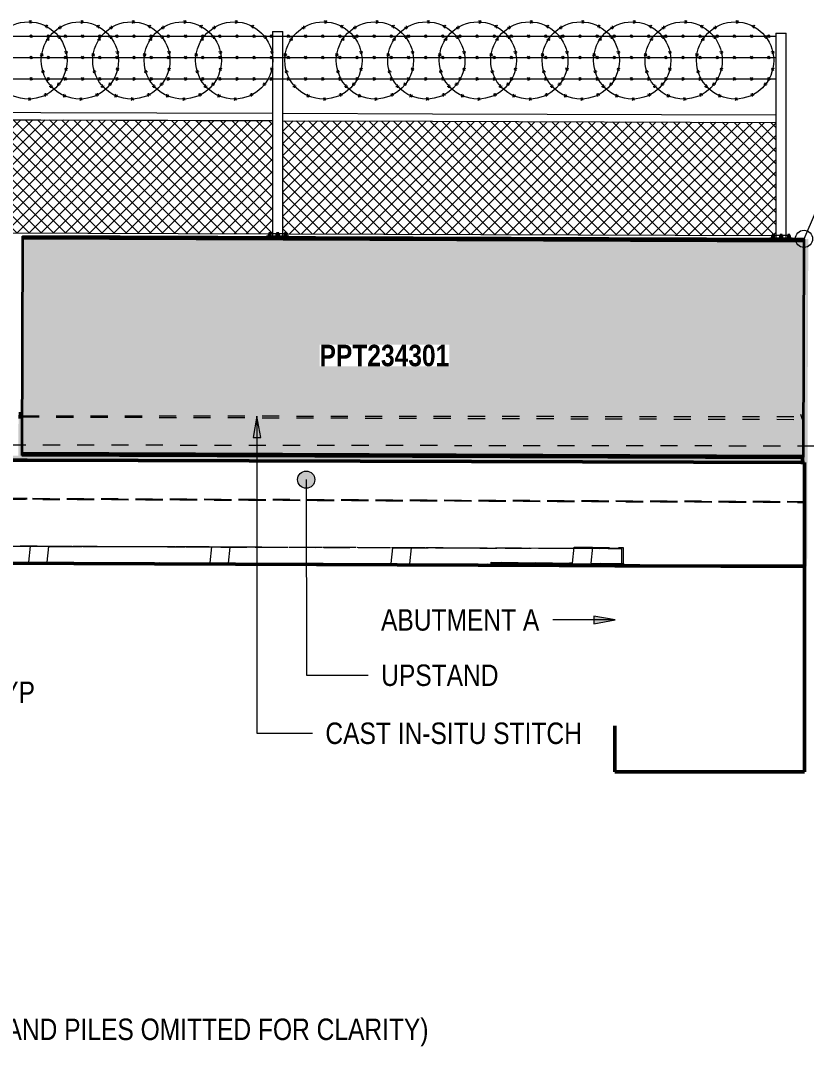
# Model space of a CAD drawing. Header units: metres. Extents: x 571 to 644, y 3 to 1695.
# Drawn here: x 603.49 to 608.07, y 16.03 to 22.02 of the extents above; entities that cross this region are included whole.
import ezdxf

# ---------------------------------------------------------------- set-up
doc = ezdxf.new("R2010")
doc.units = ezdxf.units.M
doc.linetypes.add('JacobsDash', pattern=[0.0045, 0.003, -0.0015])
for name, color, linetype, lineweight in [('BRIDGE-ABUTMENT-CONC', 7, 'Continuous', 50), ('BRIDGE-FRAMING-LINE-18-HID', 7, 'JacobsDash', 18), ('BRIDGE-HDRAIL', 7, 'Continuous', 18), ('D-BDGE', 7, 'Continuous', 13), ('D-BDGE-FLOOR', 7, 'Continuous', 50), ('D-BDGE-FLOOR-HID', 7, 'JacobsDash', 18), ('D-BDGE-FRAMING', 7, 'Continuous', 50), ('D-BDGE-GEN-MOD', 7, 'Continuous', 35), ('D-BDGE-HDRAIL', 7, 'Continuous', 18), ('D-ENHA-ANNO-TEXT', 7, 'Continuous', 9), ('D-ENHA-TEXT', 7, 'Continuous', 9), ('D-ENHA-TEXT-TAG', 7, 'Continuous', 18)]:
    doc.layers.add(name, color=color, linetype=linetype, lineweight=lineweight)
doc.styles.add('Arial Narrow_2', font='ARIALN.TTF', dxfattribs={"height": 0.125})
doc.styles.add('Arial Narrow_B_1', font='ARIALNB.TTF', dxfattribs={"height": 0.125})

# ---------------------------------------------------------------- blocks, each defined once
blk = doc.blocks.new('08_ADC_Barrier_Precast_T2D_MBP-02-B - MBP-02-B-7218689-DRG-2871111 - SECTION 1')
at = {"layer": 'D-BDGE-GEN-MOD', "true_color": 0xc0c0c0}
for points in [[(-417.8783, 19.4773), (-417.8739, 20.7273), (-422.4306, 20.7433), (-422.435, 19.4933), (-418.1923, 19.4784)], [(-417.8739, 20.7273), (-417.8751, 20.7423), (-422.4306, 20.7583), (-422.4306, 20.7433), (-417.9311, 20.7275)], [(-417.8796, 19.4623), (-417.8783, 19.4773), (-422.435, 19.4933), (-422.4351, 19.4783), (-418.1923, 19.4634)]]:
    blk.add_hatch(color=9, dxfattribs=at).paths.add_polyline_path(points)
at = {"layer": 'D-BDGE-GEN-MOD'}
for p, q in [((-422.4306, 20.7433), (-422.435, 19.4933)), ((-422.4306, 20.7583), (-417.8751, 20.7423)), ((-422.4306, 20.7583), (-422.4306, 20.7433)), ((-417.8739, 20.7273), (-422.4306, 20.7433)), ((-417.8783, 19.4773), (-417.8739, 20.7273)), ((-417.8739, 20.7273), (-417.8751, 20.7423)), ((-422.435, 19.4933), (-422.4351, 19.4783)), ((-417.8796, 19.4623), (-422.4351, 19.4783)), ((-422.435, 19.4933), (-417.8783, 19.4773)), ((-417.8796, 19.4623), (-417.8783, 19.4773))]:
    blk.add_line(p, q, dxfattribs=at)
blk = doc.blocks.new('Railing - 2930-7669621-DRG-2871111 - SECTION 1')
at = {"layer": 'D-BDGE-HDRAIL', "lineweight": 9, "true_color": 0x969696}
h = blk.add_hatch(dxfattribs=at)
h.set_pattern_fill('FP_2', color=252, style=0, pattern_type=2)
h.set_pattern_definition([(45, (-422.403, 20.777), (-0.0353553, 0.0353553), []), (135, (-422.403, 20.777), (-0.0353553, -0.0353553), [])])
h.paths.add_polyline_path([(-420.9969, 20.7718), (-420.9969, 20.7722), (-420.9949, 20.7722), (-420.9947, 20.7772), (-420.9829, 20.7772), (-420.9829, 20.7722), (-420.9736, 20.7722), (-420.9736, 21.4304), (-423.8333, 21.4414), (-423.8333, 20.783), (-423.824, 20.783), (-423.8237, 20.788), (-423.812, 20.788), (-423.812, 20.783), (-423.8091, 20.7827), (-421.0007, 20.7719)])
at = {"layer": 'BRIDGE-HDRAIL'}
for p, q in [((-420.9736, 21.4304), (-422.1933, 21.4351)), ((-423.81, 20.7827), (-420.9969, 20.7718))]:
    blk.add_line(p, q, dxfattribs=at)
blk = doc.blocks.new('Railing - TopMount-Intermediate-V1-DRG-2871111 - SECTION 1')
at = {"layer": 'BRIDGE-HDRAIL'}
for p, q in [((-420.9736, 21.9522), (-420.9736, 20.7572)), ((-420.9736, 21.9522), (-420.9133, 21.9522)), ((-420.9133, 20.7572), (-420.9133, 21.9522)), ((-420.9969, 20.7722), (-420.9889, 20.7722)), ((-420.9969, 20.7651), (-420.9969, 20.7722)), ((-420.9969, 20.7651), (-420.9889, 20.7651)), ((-420.9969, 20.7592), (-420.9969, 20.7651)), ((-420.9889, 20.7651), (-420.9969, 20.7651)), ((-420.9949, 20.7772), (-420.9949, 20.7722)), ((-420.9829, 20.7772), (-420.9949, 20.7772)), ((-420.9889, 20.7722), (-420.9834, 20.7722)), ((-420.9889, 20.7651), (-420.9889, 20.7722)), ((-420.9889, 20.7651), (-420.9834, 20.7651)), ((-420.9889, 20.7592), (-420.9889, 20.7651)), ((-420.9834, 20.7651), (-420.9889, 20.7651)), ((-420.9834, 20.7722), (-420.9834, 20.7572)), ((-420.9515, 20.7722), (-420.9834, 20.7722)), ((-420.9829, 20.7722), (-420.9829, 20.7772)), ((-420.9514, 20.7722), (-420.9434, 20.7722)), ((-420.9514, 20.7651), (-420.9514, 20.7722)), ((-420.9514, 20.7651), (-420.9434, 20.7651)), ((-420.9514, 20.7592), (-420.9514, 20.7651)), ((-420.9434, 20.7651), (-420.9514, 20.7651)), ((-420.9494, 20.7772), (-420.9494, 20.7722)), ((-420.9374, 20.7772), (-420.9494, 20.7772)), ((-420.9434, 20.7722), (-420.9354, 20.7722)), ((-420.9434, 20.7651), (-420.9434, 20.7722)), ((-420.9434, 20.7651), (-420.9354, 20.7651)), ((-420.9434, 20.7592), (-420.9434, 20.7651)), ((-420.9354, 20.7651), (-420.9434, 20.7651)), ((-420.9374, 20.7722), (-420.9374, 20.7772)), ((-420.9354, 20.7722), (-420.9354, 20.7651)), ((-420.9034, 20.7722), (-420.9354, 20.7722)), ((-420.9354, 20.7651), (-420.9354, 20.7592)), ((-420.904, 20.7772), (-420.904, 20.7722)), ((-420.892, 20.7772), (-420.904, 20.7772)), ((-420.9034, 20.7722), (-420.898, 20.7722)), ((-420.9034, 20.7572), (-420.9034, 20.7722)), ((-420.9034, 20.7651), (-420.898, 20.7651)), ((-420.898, 20.7651), (-420.9034, 20.7651)), ((-420.898, 20.7722), (-420.89, 20.7722)), ((-420.898, 20.7651), (-420.898, 20.7722)), ((-420.898, 20.7651), (-420.89, 20.7651)), ((-420.898, 20.7592), (-420.898, 20.7651)), ((-420.89, 20.7651), (-420.898, 20.7651)), ((-420.892, 20.7722), (-420.892, 20.7772)), ((-420.89, 20.7722), (-420.89, 20.7651)), ((-420.89, 20.7651), (-420.89, 20.7592)), ((-421.0084, 20.7572), (-421.0084, 20.7533)), ((-420.8784, 20.7572), (-421.0084, 20.7572)), ((-421.0009, 20.7592), (-421.0009, 20.7572)), ((-420.9834, 20.7592), (-421.0009, 20.7592)), ((-420.9554, 20.7592), (-420.9554, 20.7572)), ((-420.9314, 20.7592), (-420.9554, 20.7592)), ((-420.9314, 20.7572), (-420.9314, 20.7592)), ((-420.886, 20.7592), (-420.9034, 20.7592)), ((-420.886, 20.7572), (-420.886, 20.7592)), ((-420.8784, 20.7528), (-420.8784, 20.7572))]:
    blk.add_line(p, q, dxfattribs=at)
blk = doc.blocks.new('Railing - 2935-V2-DRG-2871111 - SECTION 1')
at = {"layer": 'D-BDGE-HDRAIL', "lineweight": 9, "true_color": 0x969696}
h = blk.add_hatch(dxfattribs=at)
h.set_pattern_fill('FP_3', color=252, style=0, pattern_type=2)
h.set_pattern_definition([(45, (-419.476, 20.767), (-0.0353553, 0.0353553), []), (135, (-419.476, 20.767), (-0.0353553, -0.0353553), [])])
h.paths.add_polyline_path([(-418.0386, 20.762), (-418.0386, 21.4206), (-420.9133, 21.4304), (-420.9133, 20.7722), (-420.904, 20.7722), (-420.9037, 20.7772), (-420.892, 20.7772), (-420.892, 20.7722), (-420.8048, 20.7717), (-418.0599, 20.7621), (-418.0597, 20.7669), (-418.0479, 20.7669), (-418.0479, 20.762)])
at = {"layer": 'BRIDGE-HDRAIL'}
for p, q in [((-420.89, 20.772), (-418.0599, 20.7621)), ((-418.0479, 20.762), (-418.0386, 20.762))]:
    blk.add_line(p, q, dxfattribs=at)
blk = doc.blocks.new('Railing - TopMount-Start-7511100-DRG-2871111 - SECTION 1')
at = {"layer": 'BRIDGE-HDRAIL'}
for p, q in [((-418.0386, 21.9419), (-418.0386, 20.7469)), ((-418.0386, 21.9419), (-417.9783, 21.9419)), ((-417.9783, 20.7469), (-417.9783, 21.9419)), ((-418.0599, 20.7669), (-418.0599, 20.7619)), ((-418.0479, 20.7669), (-418.0599, 20.7669)), ((-418.0479, 20.7619), (-418.0479, 20.7669)), ((-418.0144, 20.7669), (-418.0144, 20.7619)), ((-418.0024, 20.7669), (-418.0144, 20.7669)), ((-418.0024, 20.7619), (-418.0024, 20.7669)), ((-417.969, 20.7669), (-417.969, 20.7619)), ((-417.957, 20.7669), (-417.969, 20.7669)), ((-417.957, 20.7619), (-417.957, 20.7669)), ((-418.0734, 20.7469), (-418.0734, 20.743)), ((-417.9434, 20.7469), (-418.0734, 20.7469)), ((-418.0659, 20.7489), (-418.0659, 20.7469)), ((-418.0484, 20.7489), (-418.0659, 20.7489)), ((-418.0619, 20.7619), (-418.0539, 20.7619)), ((-418.0619, 20.7549), (-418.0619, 20.7619)), ((-418.0619, 20.7549), (-418.0539, 20.7549)), ((-418.0619, 20.7489), (-418.0619, 20.7549)), ((-418.0539, 20.7549), (-418.0619, 20.7549)), ((-418.0539, 20.7619), (-418.0484, 20.7619)), ((-418.0539, 20.7549), (-418.0539, 20.7619)), ((-418.0539, 20.7549), (-418.0484, 20.7549)), ((-418.0539, 20.7489), (-418.0539, 20.7549)), ((-418.0484, 20.7549), (-418.0539, 20.7549)), ((-418.0484, 20.7619), (-418.0484, 20.7469)), ((-418.0165, 20.7619), (-418.0484, 20.7619)), ((-418.0204, 20.7489), (-418.0204, 20.7469)), ((-417.9964, 20.7489), (-418.0204, 20.7489)), ((-418.0164, 20.7619), (-418.0084, 20.7619)), ((-418.0164, 20.7549), (-418.0164, 20.7619)), ((-418.0164, 20.7549), (-418.0084, 20.7549)), ((-418.0164, 20.7489), (-418.0164, 20.7549)), ((-418.0084, 20.7549), (-418.0164, 20.7549)), ((-418.0084, 20.7619), (-418.0004, 20.7619)), ((-418.0084, 20.7549), (-418.0084, 20.7619)), ((-418.0084, 20.7549), (-418.0004, 20.7549)), ((-418.0084, 20.7489), (-418.0084, 20.7549)), ((-418.0004, 20.7549), (-418.0084, 20.7549)), ((-418.0004, 20.7619), (-418.0004, 20.7549)), ((-417.9684, 20.7619), (-418.0004, 20.7619)), ((-418.0004, 20.7549), (-418.0004, 20.7489)), ((-417.9964, 20.7469), (-417.9964, 20.7489)), ((-417.9684, 20.7619), (-417.963, 20.7619)), ((-417.9684, 20.7469), (-417.9684, 20.7619)), ((-417.9684, 20.7549), (-417.963, 20.7549)), ((-417.963, 20.7549), (-417.9684, 20.7549)), ((-417.951, 20.7489), (-417.9684, 20.7489)), ((-417.963, 20.7619), (-417.955, 20.7619)), ((-417.963, 20.7549), (-417.963, 20.7619)), ((-417.963, 20.7549), (-417.955, 20.7549)), ((-417.963, 20.7489), (-417.963, 20.7549)), ((-417.955, 20.7549), (-417.963, 20.7549)), ((-417.955, 20.7619), (-417.955, 20.7549)), ((-417.955, 20.7549), (-417.955, 20.7489)), ((-417.951, 20.7469), (-417.951, 20.7489)), ((-417.9434, 20.7426), (-417.9434, 20.7469))]:
    blk.add_line(p, q, dxfattribs=at)
blk = doc.blocks.new('Railing - Railing-7517329-DRG-2871111 - SECTION 1')
at = {"layer": 'BRIDGE-HDRAIL'}
for p, q in [((-422.3243, 21.478), (-423.8343, 21.4838)), ((-423.8343, 21.4414), (-422.3244, 21.4356)), ((-422.3244, 21.4356), (-420.9725, 21.4309)), ((-420.9725, 21.4733), (-422.3243, 21.478)), ((-420.0416, 21.47), (-420.9143, 21.4731)), ((-420.9143, 21.4307), (-420.0417, 21.4276)), ((-420.0417, 21.4276), (-418.0375, 21.4206)), ((-418.0375, 21.463), (-420.0416, 21.47))]:
    blk.add_line(p, q, dxfattribs=at)
for name in ['Railing - TopMount-Intermediate-V1-DRG-2871111 - SECTION 1', 'Railing - TopMount-Start-7511100-DRG-2871111 - SECTION 1', 'Railing - 2930-7669621-DRG-2871111 - SECTION 1', 'Railing - 2935-V2-DRG-2871111 - SECTION 1']:
    blk.add_blockref(name, (0, 0))
blk = doc.blocks.new('Upstand North - Upstand North-7372798-DRG-2871111 - SECTION 1')
at = {"layer": 'D-BDGE-FRAMING', "linetype": 'JacobsDash', "lineweight": 18, "true_color": 0xc0c0c0}
for points in [[(-417.8841, 19.4371), (-417.884, 19.4624), (-422.4351, 19.4783), (-422.4343, 19.7034), (-422.4542, 19.7034), (-422.4551, 19.4784), (-426.9247, 19.4962), (-426.9248, 19.4656), (-417.8935, 19.4371)], [(-422.4343, 19.7034), (-422.4342, 19.7322), (-422.4541, 19.7323), (-422.4542, 19.7034), (-422.435, 19.7034)]]:
    blk.add_hatch(color=9, dxfattribs=at).paths.add_polyline_path(points)
at = {"layer": 'BRIDGE-FRAMING-LINE-18-HID'}
for p, q in [((-422.4342, 19.7034), (-417.8833, 19.689)), ((-417.8833, 19.689), (-417.8926, 19.7181)), ((-417.8833, 19.689), (-417.884, 19.4624)), ((-417.8935, 19.4371), (-424.4622, 19.4578))]:
    blk.add_line(p, q, dxfattribs=at)
at = {"layer": 'D-BDGE-FRAMING'}
for p, q in [((-422.4542, 19.7034), (-422.4343, 19.7034)), ((-417.884, 19.4624), (-417.8841, 19.4371)), ((-417.8841, 19.4371), (-417.8935, 19.4371))]:
    blk.add_line(p, q, dxfattribs=at)

msp = doc.modelspace()

# ---------------------------------------------------------------- hatches: boundary and pattern name
at = {"layer": 'D-BDGE-GEN-MOD', "true_color": 0xc0c0c0}
h = msp.add_hatch(color=9, dxfattribs=at)
h.paths.add_polyline_path([(608.0727, 18.8328), (608.0793, 20.7329), (608.0785, 20.7428), (608.0603, 20.7375), (608.0601, 20.6803), (608.0556, 19.437), (608.0577, 19.437), (608.0569, 19.0823), (608.057, 18.8329), (608.0628, 18.8329)])
h.paths.add_polyline_path([(608.0603, 20.7223), (608.0797, 20.7278), (608.0797, 20.7278)])
at = {"layer": 'D-ENHA-TEXT'}
for points in [[(604.8654, 19.708), (604.8434, 19.583), (604.8875, 19.583)], [(606.9536, 18.5197), (606.8286, 18.5417), (606.8286, 18.4976)]]:
    msp.add_hatch(color=256, dxfattribs=at).paths.add_polyline_path(points)
h = msp.add_hatch(color=256, dxfattribs=at)
edge = h.paths.add_edge_path()
edge.add_arc((605.1525, 19.3377), 0.05, 0, 360)

# ---------------------------------------------------------------- linework, layer by layer
at = {"layer": 'BRIDGE-ABUTMENT-CONC'}
for p, q in [((608.0569, 18.8335), (606.952, 18.8345)), ((608.057, 17.6334), (608.0569, 18.8335)), ((606.952, 17.9016), (606.952, 17.6345)), ((606.952, 17.6345), (608.057, 17.6334))]:
    msp.add_line(p, q, dxfattribs=at)
at = {"layer": 'BRIDGE-FRAMING-LINE-18-HID', "lineweight": 13}
for p, q in [((601.4848, 18.9573), (603.8284, 18.9501)), ((602.4876, 18.9533), (604.8853, 18.9459)), ((602.5933, 18.9529), (604.991, 18.9455)), ((603.5445, 18.9491), (605.9421, 18.9417)), ((603.5445, 18.9491), (603.6502, 18.9487)), ((603.6502, 18.9487), (606.0478, 18.9413)), ((603.8887, 18.9499), (603.9341, 18.9497)), ((604.6554, 18.9447), (606.981, 18.9376)), ((604.7071, 18.9444), (606.982, 18.9375)), ((605.7123, 18.9405), (606.9905, 18.9366)), ((605.7639, 18.9402), (606.9914, 18.9365)), ((606.7735, 18.9438), (607, 18.9415)), ((606.8211, 18.9433), (607.0009, 18.9414)), ((606.981, 18.9376), (606.9815, 18.9375)), ((606.982, 18.9375), (606.982, 18.9365)), ((606.9905, 18.9366), (606.9909, 18.9365)), ((606.9914, 18.9365), (606.9911, 18.8435)), ((607.0009, 18.9414), (606.9999, 18.8485)), ((607, 18.9415), (607.0004, 18.9415)), ((602.6376, 18.8597), (603.5348, 18.857)), ((603.6944, 18.8555), (604.5916, 18.8528)), ((604.7513, 18.8513), (605.6485, 18.8486)), ((606.2881, 18.8562), (606.7057, 18.8519)), ((606.8694, 18.8498), (606.9999, 18.8485)), ((605.8082, 18.8471), (606.8459, 18.8439)), ((606.9953, 18.837), (606.2291, 18.8394)), ((606.2297, 18.8454), (606.9008, 18.8433)), ((606.8583, 18.8439), (606.9911, 18.8435)), ((606.9133, 18.8433), (606.9953, 18.843)), ((606.9911, 18.8435), (606.9948, 18.8431)), ((606.9953, 18.843), (606.9953, 18.837)), ((606.9999, 18.8485), (607.0011, 18.8483))]:
    msp.add_line(p, q, dxfattribs=at)
at = {"layer": 'BRIDGE-FRAMING-LINE-18-HID'}
msp.add_line((608.0565, 17.6335), (608.0353, 17.6357), dxfattribs=at)
at = {"layer": 'D-BDGE', "color": 8, "true_color": 0x808080}
for p, q in [((603.5377, 22.0149), (603.5508, 21.9997)), ((603.5499, 22.0154), (603.5387, 21.9989)), ((603.647, 21.9863), (603.6298, 21.9761)), ((603.6356, 21.991), (603.6411, 21.9717)), ((603.7062, 21.9773), (603.7255, 21.9721)), ((603.716, 21.9847), (603.716, 21.9647)), ((603.8377, 22.0149), (603.8508, 21.9997)), ((603.8499, 22.0154), (603.8387, 21.9989)), ((603.947, 21.9863), (603.9298, 21.9761)), ((603.9356, 21.991), (603.9411, 21.9717)), ((604.0062, 21.9773), (604.0255, 21.9721)), ((604.016, 21.9847), (604.016, 21.9647)), ((604.1377, 22.0149), (604.1508, 21.9997)), ((604.1499, 22.0154), (604.1387, 21.9989)), ((604.247, 21.9863), (604.2298, 21.9761)), ((604.2356, 21.991), (604.2411, 21.9717)), ((604.3062, 21.9773), (604.3255, 21.9721)), ((604.316, 21.9847), (604.316, 21.9647)), ((604.4377, 22.0149), (604.4508, 21.9997)), ((604.4499, 22.0154), (604.4387, 21.9989)), ((604.547, 21.9863), (604.5298, 21.9761)), ((604.5356, 21.991), (604.5411, 21.9717)), ((604.6062, 21.9773), (604.6255, 21.9721)), ((604.616, 21.9847), (604.616, 21.9647)), ((604.7377, 22.0149), (604.7508, 21.9997)), ((604.7499, 22.0154), (604.7387, 21.9989)), ((604.847, 21.9863), (604.8298, 21.9761)), ((604.8356, 21.991), (604.8411, 21.9717)), ((605.1262, 21.9773), (605.1455, 21.9721)), ((605.136, 21.9847), (605.136, 21.9647)), ((605.2577, 22.0149), (605.2708, 21.9997)), ((605.2699, 22.0154), (605.2587, 21.9989)), ((605.367, 21.9863), (605.3498, 21.9761)), ((605.3556, 21.991), (605.3611, 21.9717)), ((605.4262, 21.9773), (605.4455, 21.9721)), ((605.436, 21.9847), (605.436, 21.9647)), ((605.5577, 22.0149), (605.5708, 21.9997)), ((605.5699, 22.0154), (605.5587, 21.9989)), ((605.667, 21.9863), (605.6498, 21.9761)), ((605.6556, 21.991), (605.6611, 21.9717)), ((605.7262, 21.9773), (605.7455, 21.9721)), ((605.736, 21.9847), (605.736, 21.9647)), ((605.8577, 22.0149), (605.8708, 21.9997)), ((605.8699, 22.0154), (605.8587, 21.9989)), ((605.967, 21.9863), (605.9498, 21.9761)), ((605.9556, 21.991), (605.9611, 21.9717)), ((606.0262, 21.9773), (606.0455, 21.9721)), ((606.036, 21.9847), (606.036, 21.9647)), ((606.1577, 22.0149), (606.1708, 21.9997)), ((606.1699, 22.0154), (606.1587, 21.9989)), ((606.267, 21.9863), (606.2498, 21.9761)), ((606.2556, 21.991), (606.2611, 21.9717)), ((606.3262, 21.9773), (606.3455, 21.9721)), ((606.336, 21.9847), (606.336, 21.9647)), ((606.4577, 22.0149), (606.4708, 21.9997)), ((606.4699, 22.0154), (606.4587, 21.9989)), ((606.567, 21.9863), (606.5498, 21.9761)), ((606.5556, 21.991), (606.5611, 21.9717)), ((606.6262, 21.9773), (606.6455, 21.9721)), ((606.636, 21.9847), (606.636, 21.9647)), ((606.7577, 22.0149), (606.7708, 21.9997)), ((606.7699, 22.0154), (606.7587, 21.9989)), ((606.867, 21.9863), (606.8498, 21.9761)), ((606.8556, 21.991), (606.8611, 21.9717)), ((606.9262, 21.9773), (606.9455, 21.9721)), ((606.936, 21.9847), (606.936, 21.9647)), ((607.0577, 22.0149), (607.0708, 21.9997)), ((607.0699, 22.0154), (607.0587, 21.9989)), ((607.167, 21.9863), (607.1498, 21.9761)), ((607.1556, 21.991), (607.1611, 21.9717)), ((607.2262, 21.9773), (607.2455, 21.9721)), ((607.236, 21.9847), (607.236, 21.9647)), ((607.3577, 22.0149), (607.3708, 21.9997)), ((607.3699, 22.0154), (607.3587, 21.9989)), ((607.467, 21.9863), (607.4498, 21.9761)), ((607.4556, 21.991), (607.4611, 21.9717)), ((607.5262, 21.9773), (607.5455, 21.9721)), ((607.536, 21.9847), (607.536, 21.9647)), ((607.6577, 22.0149), (607.6708, 21.9997)), ((607.6699, 22.0154), (607.6587, 21.9989)), ((607.767, 21.9863), (607.7498, 21.9761)), ((607.7556, 21.991), (607.7611, 21.9717)), ((599.1498, 21.9245), (607.8898, 21.9245)), ((603.5414, 21.9322), (603.5543, 21.9169)), ((603.5536, 21.9326), (603.5422, 21.9162)), ((603.6356, 21.9053), (603.6553, 21.9088)), ((603.6413, 21.9161), (603.6498, 21.898)), ((603.6414, 21.9322), (603.6543, 21.9169)), ((603.6536, 21.9326), (603.6422, 21.9162)), ((603.7225, 21.9188), (603.7026, 21.9168)), ((603.7142, 21.9278), (603.711, 21.9081)), ((603.7414, 21.9322), (603.7543, 21.9169)), ((603.7536, 21.9326), (603.7422, 21.9162)), ((603.8414, 21.9322), (603.8543, 21.9169)), ((603.8536, 21.9326), (603.8422, 21.9162)), ((603.9356, 21.9053), (603.9553, 21.9088)), ((603.9413, 21.9161), (603.9498, 21.898)), ((603.9414, 21.9322), (603.9543, 21.9169)), ((603.9536, 21.9326), (603.9422, 21.9162)), ((604.0225, 21.9188), (604.0026, 21.9168)), ((604.0142, 21.9278), (604.011, 21.9081)), ((604.0414, 21.9322), (604.0543, 21.9169)), ((604.0536, 21.9326), (604.0422, 21.9162)), ((604.1414, 21.9322), (604.1543, 21.9169)), ((604.1536, 21.9326), (604.1422, 21.9162)), ((604.2356, 21.9053), (604.2553, 21.9088)), ((604.2413, 21.9161), (604.2498, 21.898)), ((604.2414, 21.9322), (604.2543, 21.9169)), ((604.2536, 21.9326), (604.2422, 21.9162)), ((604.3225, 21.9188), (604.3026, 21.9168)), ((604.3142, 21.9278), (604.311, 21.9081)), ((604.3414, 21.9322), (604.3543, 21.9169)), ((604.3536, 21.9326), (604.3422, 21.9162)), ((604.4414, 21.9322), (604.4543, 21.9169)), ((604.4536, 21.9326), (604.4422, 21.9162)), ((604.5356, 21.9053), (604.5553, 21.9088)), ((604.5413, 21.9161), (604.5498, 21.898)), ((604.5414, 21.9322), (604.5543, 21.9169)), ((604.5536, 21.9326), (604.5422, 21.9162)), ((604.6225, 21.9188), (604.6026, 21.9168)), ((604.6142, 21.9278), (604.611, 21.9081)), ((604.6414, 21.9322), (604.6543, 21.9169)), ((604.6536, 21.9326), (604.6422, 21.9162)), ((604.7414, 21.9322), (604.7543, 21.9169)), ((604.7536, 21.9326), (604.7422, 21.9162)), ((604.8414, 21.9322), (604.8543, 21.9169)), ((604.8536, 21.9326), (604.8422, 21.9162)), ((604.9225, 21.9188), (604.9026, 21.9168)), ((604.9142, 21.9278), (604.911, 21.9081)), ((604.9414, 21.9322), (604.9543, 21.9169)), ((604.9536, 21.9326), (604.9422, 21.9162)), ((605.0414, 21.9322), (605.0543, 21.9169)), ((605.0536, 21.9326), (605.0422, 21.9162)), ((605.0556, 21.9053), (605.0753, 21.9088)), ((605.0613, 21.9161), (605.0698, 21.898)), ((605.1414, 21.9322), (605.1543, 21.9169)), ((605.1536, 21.9326), (605.1422, 21.9162)), ((605.2414, 21.9322), (605.2543, 21.9169)), ((605.2536, 21.9326), (605.2422, 21.9162)), ((605.3414, 21.9322), (605.3543, 21.9169)), ((605.3536, 21.9326), (605.3422, 21.9162)), ((605.3556, 21.9053), (605.3753, 21.9088)), ((605.3613, 21.9161), (605.3698, 21.898)), ((605.4425, 21.9188), (605.4226, 21.9168)), ((605.4342, 21.9278), (605.431, 21.9081)), ((605.4414, 21.9322), (605.4543, 21.9169)), ((605.4536, 21.9326), (605.4422, 21.9162)), ((605.5414, 21.9322), (605.5543, 21.9169)), ((605.5536, 21.9326), (605.5422, 21.9162)), ((605.6414, 21.9322), (605.6543, 21.9169)), ((605.6536, 21.9326), (605.6422, 21.9162)), ((605.6556, 21.9053), (605.6753, 21.9088)), ((605.6613, 21.9161), (605.6698, 21.898)), ((605.7425, 21.9188), (605.7226, 21.9168)), ((605.7342, 21.9278), (605.731, 21.9081)), ((605.7414, 21.9322), (605.7543, 21.9169)), ((605.7536, 21.9326), (605.7422, 21.9162)), ((605.8414, 21.9322), (605.8543, 21.9169)), ((605.8536, 21.9326), (605.8422, 21.9162)), ((605.9414, 21.9322), (605.9543, 21.9169)), ((605.9536, 21.9326), (605.9422, 21.9162)), ((605.9556, 21.9053), (605.9753, 21.9088)), ((605.9613, 21.9161), (605.9698, 21.898)), ((606.0425, 21.9188), (606.0226, 21.9168)), ((606.0342, 21.9278), (606.031, 21.9081)), ((606.0414, 21.9322), (606.0543, 21.9169)), ((606.0536, 21.9326), (606.0422, 21.9162)), ((606.1414, 21.9322), (606.1543, 21.9169)), ((606.1536, 21.9326), (606.1422, 21.9162)), ((606.2414, 21.9322), (606.2543, 21.9169)), ((606.2536, 21.9326), (606.2422, 21.9162)), ((606.2556, 21.9053), (606.2753, 21.9088)), ((606.2613, 21.9161), (606.2698, 21.898)), ((606.3425, 21.9188), (606.3226, 21.9168)), ((606.3342, 21.9278), (606.331, 21.9081)), ((606.3414, 21.9322), (606.3543, 21.9169)), ((606.3536, 21.9326), (606.3422, 21.9162)), ((606.4414, 21.9322), (606.4543, 21.9169)), ((606.4536, 21.9326), (606.4422, 21.9162)), ((606.5414, 21.9322), (606.5543, 21.9169)), ((606.5536, 21.9326), (606.5422, 21.9162)), ((606.5556, 21.9053), (606.5753, 21.9088)), ((606.5613, 21.9161), (606.5698, 21.898)), ((606.6425, 21.9188), (606.6226, 21.9168)), ((606.6342, 21.9278), (606.631, 21.9081)), ((606.6414, 21.9322), (606.6543, 21.9169)), ((606.6536, 21.9326), (606.6422, 21.9162)), ((606.7414, 21.9322), (606.7543, 21.9169)), ((606.7536, 21.9326), (606.7422, 21.9162)), ((606.8414, 21.9322), (606.8543, 21.9169)), ((606.8536, 21.9326), (606.8422, 21.9162)), ((606.8556, 21.9053), (606.8753, 21.9088)), ((606.8613, 21.9161), (606.8698, 21.898)), ((606.9425, 21.9188), (606.9226, 21.9168)), ((606.9342, 21.9278), (606.931, 21.9081)), ((606.9414, 21.9322), (606.9543, 21.9169)), ((606.9536, 21.9326), (606.9422, 21.9162)), ((607.0414, 21.9322), (607.0543, 21.9169)), ((607.0536, 21.9326), (607.0422, 21.9162)), ((607.1414, 21.9322), (607.1543, 21.9169)), ((607.1536, 21.9326), (607.1422, 21.9162)), ((607.1556, 21.9053), (607.1753, 21.9088)), ((607.1613, 21.9161), (607.1698, 21.898)), ((607.2425, 21.9188), (607.2226, 21.9168)), ((607.2342, 21.9278), (607.231, 21.9081)), ((607.2414, 21.9322), (607.2543, 21.9169)), ((607.2536, 21.9326), (607.2422, 21.9162)), ((607.3414, 21.9322), (607.3543, 21.9169)), ((607.3536, 21.9326), (607.3422, 21.9162)), ((607.4414, 21.9322), (607.4543, 21.9169)), ((607.4536, 21.9326), (607.4422, 21.9162)), ((607.4556, 21.9053), (607.4753, 21.9088)), ((607.4613, 21.9161), (607.4698, 21.898)), ((607.5425, 21.9188), (607.5226, 21.9168)), ((607.5342, 21.9278), (607.531, 21.9081)), ((607.5414, 21.9322), (607.5543, 21.9169)), ((607.5536, 21.9326), (607.5422, 21.9162)), ((607.6414, 21.9322), (607.6543, 21.9169)), ((607.6536, 21.9326), (607.6422, 21.9162)), ((607.7414, 21.9322), (607.7543, 21.9169)), ((607.7536, 21.9326), (607.7422, 21.9162)), ((607.8425, 21.9188), (607.8226, 21.9168)), ((607.8342, 21.9278), (607.831, 21.9081)), ((607.8414, 21.9322), (607.8543, 21.9169)), ((607.8536, 21.9326), (607.8422, 21.9162)), ((599.1498, 21.7995), (607.8898, 21.7995)), ((603.5414, 21.8072), (603.5543, 21.7919)), ((603.5536, 21.8076), (603.5422, 21.7912)), ((603.6022, 21.8102), (603.6185, 21.8217)), ((603.6028, 21.8224), (603.6182, 21.8096)), ((603.6414, 21.8072), (603.6543, 21.7919)), ((603.6536, 21.8076), (603.6422, 21.7912)), ((603.7414, 21.8072), (603.7543, 21.7919)), ((603.7536, 21.8076), (603.7422, 21.7912)), ((603.7624, 21.8257), (603.7435, 21.8323)), ((603.7587, 21.8373), (603.7474, 21.8208)), ((603.8414, 21.8072), (603.8543, 21.7919)), ((603.8536, 21.8076), (603.8422, 21.7912)), ((603.9022, 21.8102), (603.9185, 21.8217)), ((603.9028, 21.8224), (603.9182, 21.8096)), ((603.9414, 21.8072), (603.9543, 21.7919)), ((603.9536, 21.8076), (603.9422, 21.7912)), ((604.0414, 21.8072), (604.0543, 21.7919)), ((604.0536, 21.8076), (604.0422, 21.7912)), ((604.0624, 21.8257), (604.0435, 21.8323)), ((604.0587, 21.8373), (604.0474, 21.8208)), ((604.1414, 21.8072), (604.1543, 21.7919)), ((604.1536, 21.8076), (604.1422, 21.7912)), ((604.2022, 21.8102), (604.2185, 21.8217)), ((604.2028, 21.8224), (604.2182, 21.8096)), ((604.2414, 21.8072), (604.2543, 21.7919)), ((604.2536, 21.8076), (604.2422, 21.7912)), ((604.3414, 21.8072), (604.3543, 21.7919)), ((604.3536, 21.8076), (604.3422, 21.7912)), ((604.3624, 21.8257), (604.3435, 21.8323)), ((604.3587, 21.8373), (604.3474, 21.8208)), ((604.4414, 21.8072), (604.4543, 21.7919)), ((604.4536, 21.8076), (604.4422, 21.7912)), ((604.5022, 21.8102), (604.5185, 21.8217)), ((604.5028, 21.8224), (604.5182, 21.8096)), ((604.5414, 21.8072), (604.5543, 21.7919)), ((604.5536, 21.8076), (604.5422, 21.7912)), ((604.6414, 21.8072), (604.6543, 21.7919)), ((604.6536, 21.8076), (604.6422, 21.7912)), ((604.6624, 21.8257), (604.6435, 21.8323)), ((604.6587, 21.8373), (604.6474, 21.8208)), ((604.7414, 21.8072), (604.7543, 21.7919)), ((604.7536, 21.8076), (604.7422, 21.7912)), ((604.8414, 21.8072), (604.8543, 21.7919)), ((604.8536, 21.8076), (604.8422, 21.7912)), ((604.9414, 21.8072), (604.9543, 21.7919)), ((604.9536, 21.8076), (604.9422, 21.7912)), ((604.9624, 21.8257), (604.9435, 21.8323)), ((604.9587, 21.8373), (604.9474, 21.8208)), ((605.0222, 21.8102), (605.0385, 21.8217)), ((605.0228, 21.8224), (605.0382, 21.8096)), ((605.0414, 21.8072), (605.0543, 21.7919)), ((605.0536, 21.8076), (605.0422, 21.7912)), ((605.1414, 21.8072), (605.1543, 21.7919)), ((605.1536, 21.8076), (605.1422, 21.7912)), ((605.2414, 21.8072), (605.2543, 21.7919)), ((605.2536, 21.8076), (605.2422, 21.7912)), ((605.3222, 21.8102), (605.3385, 21.8217)), ((605.3228, 21.8224), (605.3382, 21.8096)), ((605.3414, 21.8072), (605.3543, 21.7919)), ((605.3536, 21.8076), (605.3422, 21.7912)), ((605.4414, 21.8072), (605.4543, 21.7919)), ((605.4536, 21.8076), (605.4422, 21.7912)), ((605.4824, 21.8257), (605.4635, 21.8323)), ((605.4787, 21.8373), (605.4674, 21.8208)), ((605.5414, 21.8072), (605.5543, 21.7919)), ((605.5536, 21.8076), (605.5422, 21.7912)), ((605.6222, 21.8102), (605.6385, 21.8217)), ((605.6228, 21.8224), (605.6382, 21.8096)), ((605.6414, 21.8072), (605.6543, 21.7919)), ((605.6536, 21.8076), (605.6422, 21.7912)), ((605.7414, 21.8072), (605.7543, 21.7919)), ((605.7536, 21.8076), (605.7422, 21.7912)), ((605.7824, 21.8257), (605.7635, 21.8323)), ((605.7787, 21.8373), (605.7674, 21.8208)), ((605.8414, 21.8072), (605.8543, 21.7919)), ((605.8536, 21.8076), (605.8422, 21.7912)), ((605.9222, 21.8102), (605.9385, 21.8217)), ((605.9228, 21.8224), (605.9382, 21.8096)), ((605.9414, 21.8072), (605.9543, 21.7919)), ((605.9536, 21.8076), (605.9422, 21.7912)), ((606.0414, 21.8072), (606.0543, 21.7919)), ((606.0536, 21.8076), (606.0422, 21.7912)), ((606.0824, 21.8257), (606.0635, 21.8323)), ((606.0787, 21.8373), (606.0674, 21.8208)), ((606.1414, 21.8072), (606.1543, 21.7919)), ((606.1536, 21.8076), (606.1422, 21.7912)), ((606.2222, 21.8102), (606.2385, 21.8217)), ((606.2228, 21.8224), (606.2382, 21.8096)), ((606.2414, 21.8072), (606.2543, 21.7919)), ((606.2536, 21.8076), (606.2422, 21.7912)), ((606.3414, 21.8072), (606.3543, 21.7919)), ((606.3536, 21.8076), (606.3422, 21.7912)), ((606.3824, 21.8257), (606.3635, 21.8323)), ((606.3787, 21.8373), (606.3674, 21.8208)), ((606.4414, 21.8072), (606.4543, 21.7919)), ((606.4536, 21.8076), (606.4422, 21.7912)), ((606.5222, 21.8102), (606.5385, 21.8217)), ((606.5228, 21.8224), (606.5382, 21.8096)), ((606.5414, 21.8072), (606.5543, 21.7919)), ((606.5536, 21.8076), (606.5422, 21.7912)), ((606.6414, 21.8072), (606.6543, 21.7919)), ((606.6536, 21.8076), (606.6422, 21.7912)), ((606.6824, 21.8257), (606.6635, 21.8323)), ((606.6787, 21.8373), (606.6674, 21.8208)), ((606.7414, 21.8072), (606.7543, 21.7919)), ((606.7536, 21.8076), (606.7422, 21.7912)), ((606.8222, 21.8102), (606.8385, 21.8217)), ((606.8228, 21.8224), (606.8382, 21.8096)), ((606.8414, 21.8072), (606.8543, 21.7919)), ((606.8536, 21.8076), (606.8422, 21.7912)), ((606.9414, 21.8072), (606.9543, 21.7919)), ((606.9536, 21.8076), (606.9422, 21.7912)), ((606.9824, 21.8257), (606.9635, 21.8323)), ((606.9787, 21.8373), (606.9674, 21.8208)), ((607.0414, 21.8072), (607.0543, 21.7919)), ((607.0536, 21.8076), (607.0422, 21.7912)), ((607.1222, 21.8102), (607.1385, 21.8217)), ((607.1228, 21.8224), (607.1382, 21.8096)), ((607.1414, 21.8072), (607.1543, 21.7919)), ((607.1536, 21.8076), (607.1422, 21.7912)), ((607.2414, 21.8072), (607.2543, 21.7919)), ((607.2536, 21.8076), (607.2422, 21.7912)), ((607.2824, 21.8257), (607.2635, 21.8323)), ((607.2787, 21.8373), (607.2674, 21.8208)), ((607.3414, 21.8072), (607.3543, 21.7919)), ((607.3536, 21.8076), (607.3422, 21.7912)), ((607.4222, 21.8102), (607.4385, 21.8217)), ((607.4228, 21.8224), (607.4382, 21.8096)), ((607.4414, 21.8072), (607.4543, 21.7919)), ((607.4536, 21.8076), (607.4422, 21.7912)), ((607.5414, 21.8072), (607.5543, 21.7919)), ((607.5536, 21.8076), (607.5422, 21.7912)), ((607.5824, 21.8257), (607.5635, 21.8323)), ((607.5787, 21.8373), (607.5674, 21.8208)), ((607.6414, 21.8072), (607.6543, 21.7919)), ((607.6536, 21.8076), (607.6422, 21.7912)), ((607.7414, 21.8072), (607.7543, 21.7919)), ((607.7536, 21.8076), (607.7422, 21.7912)), ((607.8414, 21.8072), (607.8543, 21.7919)), ((607.8536, 21.8076), (607.8422, 21.7912)), ((607.8824, 21.8257), (607.8635, 21.8323)), ((607.8787, 21.8373), (607.8674, 21.8208)), ((603.6076, 21.7212), (603.6269, 21.7161)), ((603.6122, 21.7098), (603.6221, 21.7272)), ((603.7607, 21.7365), (603.7434, 21.7264)), ((603.7591, 21.7244), (603.7448, 21.7384)), ((603.9076, 21.7212), (603.9269, 21.7161)), ((603.9122, 21.7098), (603.9221, 21.7272)), ((604.0607, 21.7365), (604.0434, 21.7264)), ((604.0591, 21.7244), (604.0448, 21.7384)), ((604.2076, 21.7212), (604.2269, 21.7161)), ((604.2122, 21.7098), (604.2221, 21.7272)), ((604.3607, 21.7365), (604.3434, 21.7264)), ((604.3591, 21.7244), (604.3448, 21.7384)), ((604.5076, 21.7212), (604.5269, 21.7161)), ((604.5122, 21.7098), (604.5221, 21.7272)), ((604.6607, 21.7365), (604.6434, 21.7264)), ((604.6591, 21.7244), (604.6448, 21.7384)), ((604.9607, 21.7365), (604.9434, 21.7264)), ((604.9591, 21.7244), (604.9448, 21.7384)), ((605.0276, 21.7212), (605.0469, 21.7161)), ((605.0322, 21.7098), (605.0421, 21.7272)), ((605.3276, 21.7212), (605.3469, 21.7161)), ((605.3322, 21.7098), (605.3421, 21.7272)), ((605.4807, 21.7365), (605.4634, 21.7264)), ((605.4791, 21.7244), (605.4648, 21.7384)), ((605.6276, 21.7212), (605.6469, 21.7161)), ((605.6322, 21.7098), (605.6421, 21.7272)), ((605.7807, 21.7365), (605.7634, 21.7264)), ((605.7791, 21.7244), (605.7648, 21.7384)), ((605.9276, 21.7212), (605.9469, 21.7161)), ((605.9322, 21.7098), (605.9421, 21.7272)), ((606.0807, 21.7365), (606.0634, 21.7264)), ((606.0791, 21.7244), (606.0648, 21.7384)), ((606.2276, 21.7212), (606.2469, 21.7161)), ((606.2322, 21.7098), (606.2421, 21.7272)), ((606.3807, 21.7365), (606.3634, 21.7264)), ((606.3791, 21.7244), (606.3648, 21.7384)), ((606.5276, 21.7212), (606.5469, 21.7161)), ((606.5322, 21.7098), (606.5421, 21.7272)), ((606.6807, 21.7365), (606.6634, 21.7264)), ((606.6791, 21.7244), (606.6648, 21.7384)), ((606.8276, 21.7212), (606.8469, 21.7161)), ((606.8322, 21.7098), (606.8421, 21.7272)), ((606.9807, 21.7365), (606.9634, 21.7264)), ((606.9791, 21.7244), (606.9648, 21.7384)), ((607.1276, 21.7212), (607.1469, 21.7161)), ((607.1322, 21.7098), (607.1421, 21.7272)), ((607.2807, 21.7365), (607.2634, 21.7264)), ((607.2791, 21.7244), (607.2648, 21.7384)), ((607.4276, 21.7212), (607.4469, 21.7161)), ((607.4322, 21.7098), (607.4421, 21.7272)), ((607.5807, 21.7365), (607.5634, 21.7264)), ((607.5791, 21.7244), (607.5648, 21.7384)), ((607.8807, 21.7365), (607.8634, 21.7264)), ((607.8791, 21.7244), (607.8648, 21.7384)), ((599.1498, 21.6745), (607.8898, 21.6745)), ((603.5414, 21.6822), (603.5543, 21.6669)), ((603.5536, 21.6826), (603.5422, 21.6662)), ((603.6414, 21.6822), (603.6543, 21.6669)), ((603.6536, 21.6826), (603.6422, 21.6662)), ((603.7414, 21.6822), (603.7543, 21.6669)), ((603.7536, 21.6826), (603.7422, 21.6662)), ((603.8414, 21.6822), (603.8543, 21.6669)), ((603.8536, 21.6826), (603.8422, 21.6662)), ((603.9414, 21.6822), (603.9543, 21.6669)), ((603.9536, 21.6826), (603.9422, 21.6662)), ((604.0414, 21.6822), (604.0543, 21.6669)), ((604.0536, 21.6826), (604.0422, 21.6662)), ((604.1414, 21.6822), (604.1543, 21.6669)), ((604.1536, 21.6826), (604.1422, 21.6662)), ((604.2414, 21.6822), (604.2543, 21.6669)), ((604.2536, 21.6826), (604.2422, 21.6662)), ((604.3414, 21.6822), (604.3543, 21.6669)), ((604.3536, 21.6826), (604.3422, 21.6662)), ((604.4414, 21.6822), (604.4543, 21.6669)), ((604.4536, 21.6826), (604.4422, 21.6662)), ((604.5414, 21.6822), (604.5543, 21.6669)), ((604.5536, 21.6826), (604.5422, 21.6662)), ((604.6414, 21.6822), (604.6543, 21.6669)), ((604.6536, 21.6826), (604.6422, 21.6662)), ((604.7414, 21.6822), (604.7543, 21.6669)), ((604.7536, 21.6826), (604.7422, 21.6662)), ((604.8414, 21.6822), (604.8543, 21.6669)), ((604.8536, 21.6826), (604.8422, 21.6662)), ((604.9414, 21.6822), (604.9543, 21.6669)), ((604.9536, 21.6826), (604.9422, 21.6662)), ((605.0414, 21.6822), (605.0543, 21.6669)), ((605.0536, 21.6826), (605.0422, 21.6662)), ((605.1414, 21.6822), (605.1543, 21.6669)), ((605.1536, 21.6826), (605.1422, 21.6662)), ((605.2414, 21.6822), (605.2543, 21.6669)), ((605.2536, 21.6826), (605.2422, 21.6662)), ((605.3414, 21.6822), (605.3543, 21.6669)), ((605.3536, 21.6826), (605.3422, 21.6662)), ((605.4414, 21.6822), (605.4543, 21.6669)), ((605.4536, 21.6826), (605.4422, 21.6662)), ((605.5414, 21.6822), (605.5543, 21.6669)), ((605.5536, 21.6826), (605.5422, 21.6662)), ((605.6414, 21.6822), (605.6543, 21.6669)), ((605.6536, 21.6826), (605.6422, 21.6662)), ((605.7414, 21.6822), (605.7543, 21.6669)), ((605.7536, 21.6826), (605.7422, 21.6662)), ((605.8414, 21.6822), (605.8543, 21.6669)), ((605.8536, 21.6826), (605.8422, 21.6662)), ((605.9414, 21.6822), (605.9543, 21.6669)), ((605.9536, 21.6826), (605.9422, 21.6662)), ((606.0414, 21.6822), (606.0543, 21.6669)), ((606.0536, 21.6826), (606.0422, 21.6662)), ((606.1414, 21.6822), (606.1543, 21.6669)), ((606.1536, 21.6826), (606.1422, 21.6662)), ((606.2414, 21.6822), (606.2543, 21.6669)), ((606.2536, 21.6826), (606.2422, 21.6662)), ((606.3414, 21.6822), (606.3543, 21.6669)), ((606.3536, 21.6826), (606.3422, 21.6662)), ((606.4414, 21.6822), (606.4543, 21.6669)), ((606.4536, 21.6826), (606.4422, 21.6662)), ((606.5414, 21.6822), (606.5543, 21.6669)), ((606.5536, 21.6826), (606.5422, 21.6662)), ((606.6414, 21.6822), (606.6543, 21.6669)), ((606.6536, 21.6826), (606.6422, 21.6662)), ((606.7414, 21.6822), (606.7543, 21.6669)), ((606.7536, 21.6826), (606.7422, 21.6662)), ((606.8414, 21.6822), (606.8543, 21.6669)), ((606.8536, 21.6826), (606.8422, 21.6662)), ((606.9414, 21.6822), (606.9543, 21.6669)), ((606.9536, 21.6826), (606.9422, 21.6662)), ((607.0414, 21.6822), (607.0543, 21.6669)), ((607.0536, 21.6826), (607.0422, 21.6662)), ((607.1414, 21.6822), (607.1543, 21.6669)), ((607.1536, 21.6826), (607.1422, 21.6662)), ((607.2414, 21.6822), (607.2543, 21.6669)), ((607.2536, 21.6826), (607.2422, 21.6662)), ((607.3414, 21.6822), (607.3543, 21.6669)), ((607.3536, 21.6826), (607.3422, 21.6662)), ((607.4414, 21.6822), (607.4543, 21.6669)), ((607.4536, 21.6826), (607.4422, 21.6662)), ((607.5414, 21.6822), (607.5543, 21.6669)), ((607.5536, 21.6826), (607.5422, 21.6662)), ((607.6414, 21.6822), (607.6543, 21.6669)), ((607.6536, 21.6826), (607.6422, 21.6662)), ((607.7414, 21.6822), (607.7543, 21.6669)), ((607.7536, 21.6826), (607.7422, 21.6662)), ((607.8414, 21.6822), (607.8543, 21.6669)), ((607.8536, 21.6826), (607.8422, 21.6662)), ((603.6548, 21.6315), (603.6744, 21.6351)), ((603.6638, 21.6232), (603.6654, 21.6431)), ((603.7198, 21.6444), (603.6998, 21.6425)), ((603.7131, 21.6341), (603.7062, 21.6528)), ((603.9548, 21.6315), (603.9744, 21.6351)), ((603.9638, 21.6232), (603.9654, 21.6431)), ((604.0198, 21.6444), (603.9998, 21.6425)), ((604.0131, 21.6341), (604.0062, 21.6528)), ((604.2548, 21.6315), (604.2744, 21.6351)), ((604.2638, 21.6232), (604.2654, 21.6431)), ((604.3198, 21.6444), (604.2998, 21.6425)), ((604.3131, 21.6341), (604.3062, 21.6528)), ((604.5548, 21.6315), (604.5744, 21.6351)), ((604.5638, 21.6232), (604.5654, 21.6431)), ((604.6198, 21.6444), (604.5998, 21.6425)), ((604.6131, 21.6341), (604.6062, 21.6528)), ((604.9198, 21.6444), (604.8998, 21.6425)), ((604.9131, 21.6341), (604.9062, 21.6528)), ((605.0748, 21.6315), (605.0944, 21.6351)), ((605.0838, 21.6232), (605.0854, 21.6431)), ((605.3748, 21.6315), (605.3944, 21.6351)), ((605.3838, 21.6232), (605.3854, 21.6431)), ((605.4398, 21.6444), (605.4198, 21.6425)), ((605.4331, 21.6341), (605.4262, 21.6528)), ((605.6748, 21.6315), (605.6944, 21.6351)), ((605.6838, 21.6232), (605.6854, 21.6431)), ((605.7398, 21.6444), (605.7198, 21.6425)), ((605.7331, 21.6341), (605.7262, 21.6528)), ((605.9748, 21.6315), (605.9944, 21.6351)), ((605.9838, 21.6232), (605.9854, 21.6431)), ((606.0398, 21.6444), (606.0198, 21.6425)), ((606.0331, 21.6341), (606.0262, 21.6528)), ((606.2748, 21.6315), (606.2944, 21.6351)), ((606.2838, 21.6232), (606.2854, 21.6431)), ((606.3398, 21.6444), (606.3198, 21.6425)), ((606.3331, 21.6341), (606.3262, 21.6528)), ((606.5748, 21.6315), (606.5944, 21.6351)), ((606.5838, 21.6232), (606.5854, 21.6431)), ((606.6398, 21.6444), (606.6198, 21.6425)), ((606.6331, 21.6341), (606.6262, 21.6528)), ((606.8748, 21.6315), (606.8944, 21.6351)), ((606.8838, 21.6232), (606.8854, 21.6431)), ((606.9398, 21.6444), (606.9198, 21.6425)), ((606.9331, 21.6341), (606.9262, 21.6528)), ((607.1748, 21.6315), (607.1944, 21.6351)), ((607.1838, 21.6232), (607.1854, 21.6431)), ((607.2398, 21.6444), (607.2198, 21.6425)), ((607.2331, 21.6341), (607.2262, 21.6528)), ((607.4748, 21.6315), (607.4944, 21.6351)), ((607.4838, 21.6232), (607.4854, 21.6431)), ((607.5398, 21.6444), (607.5198, 21.6425)), ((607.5331, 21.6341), (607.5262, 21.6528)), ((607.8398, 21.6444), (607.8198, 21.6425)), ((607.8331, 21.6341), (607.8262, 21.6528)), ((603.5467, 21.5506), (603.5325, 21.5646)), ((603.5345, 21.549), (603.5444, 21.5664)), ((603.6437, 21.5783), (603.6248, 21.585)), ((603.6333, 21.5717), (603.6349, 21.5916)), ((603.7355, 21.5703), (603.7518, 21.5819)), ((603.7472, 21.5666), (603.7402, 21.5853)), ((603.8467, 21.5506), (603.8325, 21.5646)), ((603.8345, 21.549), (603.8444, 21.5664)), ((603.9437, 21.5783), (603.9248, 21.585)), ((603.9333, 21.5717), (603.9349, 21.5916)), ((604.0355, 21.5703), (604.0518, 21.5819)), ((604.0472, 21.5666), (604.0402, 21.5853)), ((604.1467, 21.5506), (604.1325, 21.5646)), ((604.1345, 21.549), (604.1444, 21.5664)), ((604.2437, 21.5783), (604.2248, 21.585)), ((604.2333, 21.5717), (604.2349, 21.5916)), ((604.3355, 21.5703), (604.3518, 21.5819)), ((604.3472, 21.5666), (604.3402, 21.5853)), ((604.4467, 21.5506), (604.4325, 21.5646)), ((604.4345, 21.549), (604.4444, 21.5664)), ((604.5437, 21.5783), (604.5248, 21.585)), ((604.5333, 21.5717), (604.5349, 21.5916)), ((604.6355, 21.5703), (604.6518, 21.5819)), ((604.6472, 21.5666), (604.6402, 21.5853)), ((604.7467, 21.5506), (604.7325, 21.5646)), ((604.7345, 21.549), (604.7444, 21.5664)), ((604.8437, 21.5783), (604.8248, 21.585)), ((604.8333, 21.5717), (604.8349, 21.5916)), ((605.1555, 21.5703), (605.1718, 21.5819)), ((605.1672, 21.5666), (605.1602, 21.5853)), ((605.2667, 21.5506), (605.2525, 21.5646)), ((605.2545, 21.549), (605.2644, 21.5664)), ((605.3637, 21.5783), (605.3448, 21.585)), ((605.3533, 21.5717), (605.3549, 21.5916)), ((605.4555, 21.5703), (605.4718, 21.5819)), ((605.4672, 21.5666), (605.4602, 21.5853)), ((605.5667, 21.5506), (605.5525, 21.5646)), ((605.5545, 21.549), (605.5644, 21.5664)), ((605.6637, 21.5783), (605.6448, 21.585)), ((605.6533, 21.5717), (605.6549, 21.5916)), ((605.7555, 21.5703), (605.7718, 21.5819)), ((605.7672, 21.5666), (605.7602, 21.5853)), ((605.8667, 21.5506), (605.8525, 21.5646)), ((605.8545, 21.549), (605.8644, 21.5664)), ((605.9637, 21.5783), (605.9448, 21.585)), ((605.9533, 21.5717), (605.9549, 21.5916)), ((606.0555, 21.5703), (606.0718, 21.5819)), ((606.0672, 21.5666), (606.0602, 21.5853)), ((606.1667, 21.5506), (606.1525, 21.5646)), ((606.1545, 21.549), (606.1644, 21.5664)), ((606.2637, 21.5783), (606.2448, 21.585)), ((606.2533, 21.5717), (606.2549, 21.5916)), ((606.3555, 21.5703), (606.3718, 21.5819)), ((606.3672, 21.5666), (606.3602, 21.5853)), ((606.4667, 21.5506), (606.4525, 21.5646)), ((606.4545, 21.549), (606.4644, 21.5664)), ((606.5637, 21.5783), (606.5448, 21.585)), ((606.5533, 21.5717), (606.5549, 21.5916)), ((606.6555, 21.5703), (606.6718, 21.5819)), ((606.6672, 21.5666), (606.6602, 21.5853)), ((606.7667, 21.5506), (606.7525, 21.5646)), ((606.7545, 21.549), (606.7644, 21.5664)), ((606.8637, 21.5783), (606.8448, 21.585)), ((606.8533, 21.5717), (606.8549, 21.5916)), ((606.9555, 21.5703), (606.9718, 21.5819)), ((606.9672, 21.5666), (606.9602, 21.5853)), ((607.0667, 21.5506), (607.0525, 21.5646)), ((607.0545, 21.549), (607.0644, 21.5664)), ((607.1637, 21.5783), (607.1448, 21.585)), ((607.1533, 21.5717), (607.1549, 21.5916)), ((607.2555, 21.5703), (607.2718, 21.5819)), ((607.2672, 21.5666), (607.2602, 21.5853)), ((607.3667, 21.5506), (607.3525, 21.5646)), ((607.3545, 21.549), (607.3644, 21.5664)), ((607.4637, 21.5783), (607.4448, 21.585)), ((607.4533, 21.5717), (607.4549, 21.5916)), ((607.5555, 21.5703), (607.5718, 21.5819)), ((607.5672, 21.5666), (607.5602, 21.5853)), ((607.6667, 21.5506), (607.6525, 21.5646)), ((607.6545, 21.549), (607.6644, 21.5664)), ((607.7637, 21.5783), (607.7448, 21.585)), ((607.7533, 21.5717), (607.7549, 21.5916))]:
    msp.add_line(p, q, dxfattribs=at)
at = {"layer": 'D-BDGE', "linetype": 'JacobsDash', "lineweight": 18}
for p, q in [((603.4952, 19.7108), (608.059, 19.7052)), ((599.0171, 19.5464), (613.7843, 19.5282))]:
    msp.add_line(p, q, dxfattribs=at)
at = {"layer": 'D-BDGE', "linetype": 'JacobsDash', "lineweight": 25}
for p, q in [((603.5256, 19.2252), (599.0164, 19.2434)), ((599.0164, 19.243), (608.0569, 19.207)), ((608.0569, 19.207), (603.5256, 19.2252))]:
    msp.add_line(p, q, dxfattribs=at)
at = {"layer": 'D-BDGE', "color": 8, "true_color": 0x808080}
for centre in [(603.5329, 21.7825), (603.8329, 21.7825), (604.1329, 21.7825), (604.4329, 21.7825), (604.7329, 21.7825), (605.2529, 21.7825), (605.5529, 21.7825), (605.8529, 21.7825), (606.1529, 21.7825), (606.4529, 21.7825), (606.7529, 21.7825), (607.0529, 21.7825), (607.3529, 21.7825), (607.6529, 21.7825)]:
    msp.add_circle(centre, 0.225, dxfattribs=at)
at = {"layer": 'D-BDGE-FLOOR'}
for p, q in [((603.5256, 19.4513), (599.0171, 19.4655)), ((608.0577, 19.437), (603.5256, 19.4513)), ((608.0577, 19.437), (608.0569, 19.207)), ((608.0569, 19.207), (608.0569, 18.8335)), ((607.5702, 18.8339), (599.503, 18.8661)), ((608.0569, 18.832), (607.5702, 18.8339))]:
    msp.add_line(p, q, dxfattribs=at)
at = {"layer": 'D-BDGE-FLOOR-HID'}
for p, q in [((608.0454, 19.4371), (608.0477, 19.4371)), ((608.0353, 19.2093), (608.0569, 19.207))]:
    msp.add_line(p, q, dxfattribs=at)
at = {"layer": 'D-BDGE-FRAMING', "lineweight": 13}
for p, q in [((603.5347, 18.8561), (603.5445, 18.9491)), ((603.6502, 18.9487), (603.6404, 18.8557)), ((604.5916, 18.8519), (604.6014, 18.9449)), ((604.6014, 18.9449), (604.7071, 18.9444)), ((604.7071, 18.9444), (604.6972, 18.8515)), ((605.6484, 18.8477), (605.6582, 18.9407)), ((605.6582, 18.9407), (605.7639, 18.9402)), ((605.7639, 18.9402), (605.7541, 18.8473)), ((606.7056, 18.8515), (606.7154, 18.9444)), ((606.7154, 18.9444), (606.8211, 18.9433)), ((606.8211, 18.9433), (606.8113, 18.8504)), ((606.2291, 18.8394), (600.0711, 18.8639)), ((602.5835, 18.8599), (603.5347, 18.8561)), ((603.6404, 18.8557), (604.5916, 18.8519)), ((604.6972, 18.8515), (605.6484, 18.8477)), ((606.2294, 18.8508), (606.23, 18.8568)), ((607.0015, 18.8423), (606.2294, 18.8508)), ((606.23, 18.8568), (606.7056, 18.8515)), ((606.8113, 18.8504), (607.0016, 18.8483)), ((605.7541, 18.8473), (606.2297, 18.8454)), ((606.2297, 18.8454), (606.2291, 18.8394)), ((607.0016, 18.8483), (607.0015, 18.8423))]:
    msp.add_line(p, q, dxfattribs=at)
at = {"layer": 'D-BDGE-GEN-MOD'}
msp.add_line((608.0569, 18.8329), (608.0649, 18.8329), dxfattribs=at)
at = {"layer": 'D-ENHA-ANNO-TEXT', "lineweight": 18}
msp.add_line((608.0544, 20.7423), (608.193, 21.0626), dxfattribs=at)
msp.add_circle((608.0544, 20.7423), 0.05, dxfattribs=at)
at = {"layer": 'D-ENHA-TEXT'}
for p, q in [((604.8654, 19.708), (604.8434, 19.583)), ((604.8875, 19.583), (604.8654, 19.708)), ((604.8654, 19.708), (604.8654, 17.8585)), ((604.8434, 19.583), (604.8875, 19.583)), ((605.1525, 19.3377), (605.1534, 18.197)), ((606.5932, 18.5197), (606.5897, 18.5197)), ((606.9536, 18.5197), (606.5932, 18.5197)), ((606.9536, 18.5197), (606.8286, 18.5417)), ((606.8286, 18.5417), (606.8286, 18.4976)), ((606.8286, 18.4976), (606.9536, 18.5197)), ((605.1534, 18.197), (605.5145, 18.197)), ((604.8654, 17.8585), (605.1893, 17.8585))]:
    msp.add_line(p, q, dxfattribs=at)
msp.add_circle((605.1525, 19.3377), 0.05, dxfattribs=at)

# ---------------------------------------------------------------- block references
at = {"layer": 'BRIDGE-FRAMING-LINE-18-HID'}
msp.add_blockref('Upstand North - Upstand North-7372798-DRG-2871111 - SECTION 1', (1025.9295, 0), dxfattribs=at)
at = {"layer": 'BRIDGE-HDRAIL'}
msp.add_blockref('Railing - Railing-7517329-DRG-2871111 - SECTION 1', (1025.9295, 0), dxfattribs=at)
at = {"layer": 'D-BDGE-GEN-MOD'}
msp.add_blockref('08_ADC_Barrier_Precast_T2D_MBP-02-B - MBP-02-B-7218689-DRG-2871111 - SECTION 1', (1025.9295, 0), dxfattribs=at)

# ---------------------------------------------------------------- texts
at = {"layer": 'D-ENHA-TEXT', "char_height": 0.125, "attachment_point": 1, "style": 'Arial Narrow_2', "bg_fill": 3, "box_fill_scale": 1, "bg_fill_color": 256, "bg_fill_transparency": 0}
for s, insert in [('ABUTMENT A', (605.5887, 18.5822)), ('UPSTAND', (605.5895, 18.2595)), ('FINISHED SURFACE LEVEL TYP', (601.3753, 18.1601)), ('CAST IN-SITU STITCH', (605.2643, 17.921)), ('(FINISHED GROUND LEVEL AND PILES OMITTED FOR CLARITY)', (601.4823, 16.1944))]:
    msp.add_mtext(s, dxfattribs=dict(at, insert=insert))

# ---------------------------------------------------------------- next in the draw order: texts
at = {"layer": 'D-ENHA-TEXT-TAG', "lineweight": 9, "insert": (605.2301, 20.1244), "char_height": 0.125, "attachment_point": 1, "style": 'Arial Narrow_B_1', "bg_fill": 3, "box_fill_scale": 1, "bg_fill_color": 256, "bg_fill_true_color": 13158600, "bg_fill_transparency": 0}
msp.add_mtext('PPT234301', dxfattribs=at)

doc.saveas('drawing.dxf')
